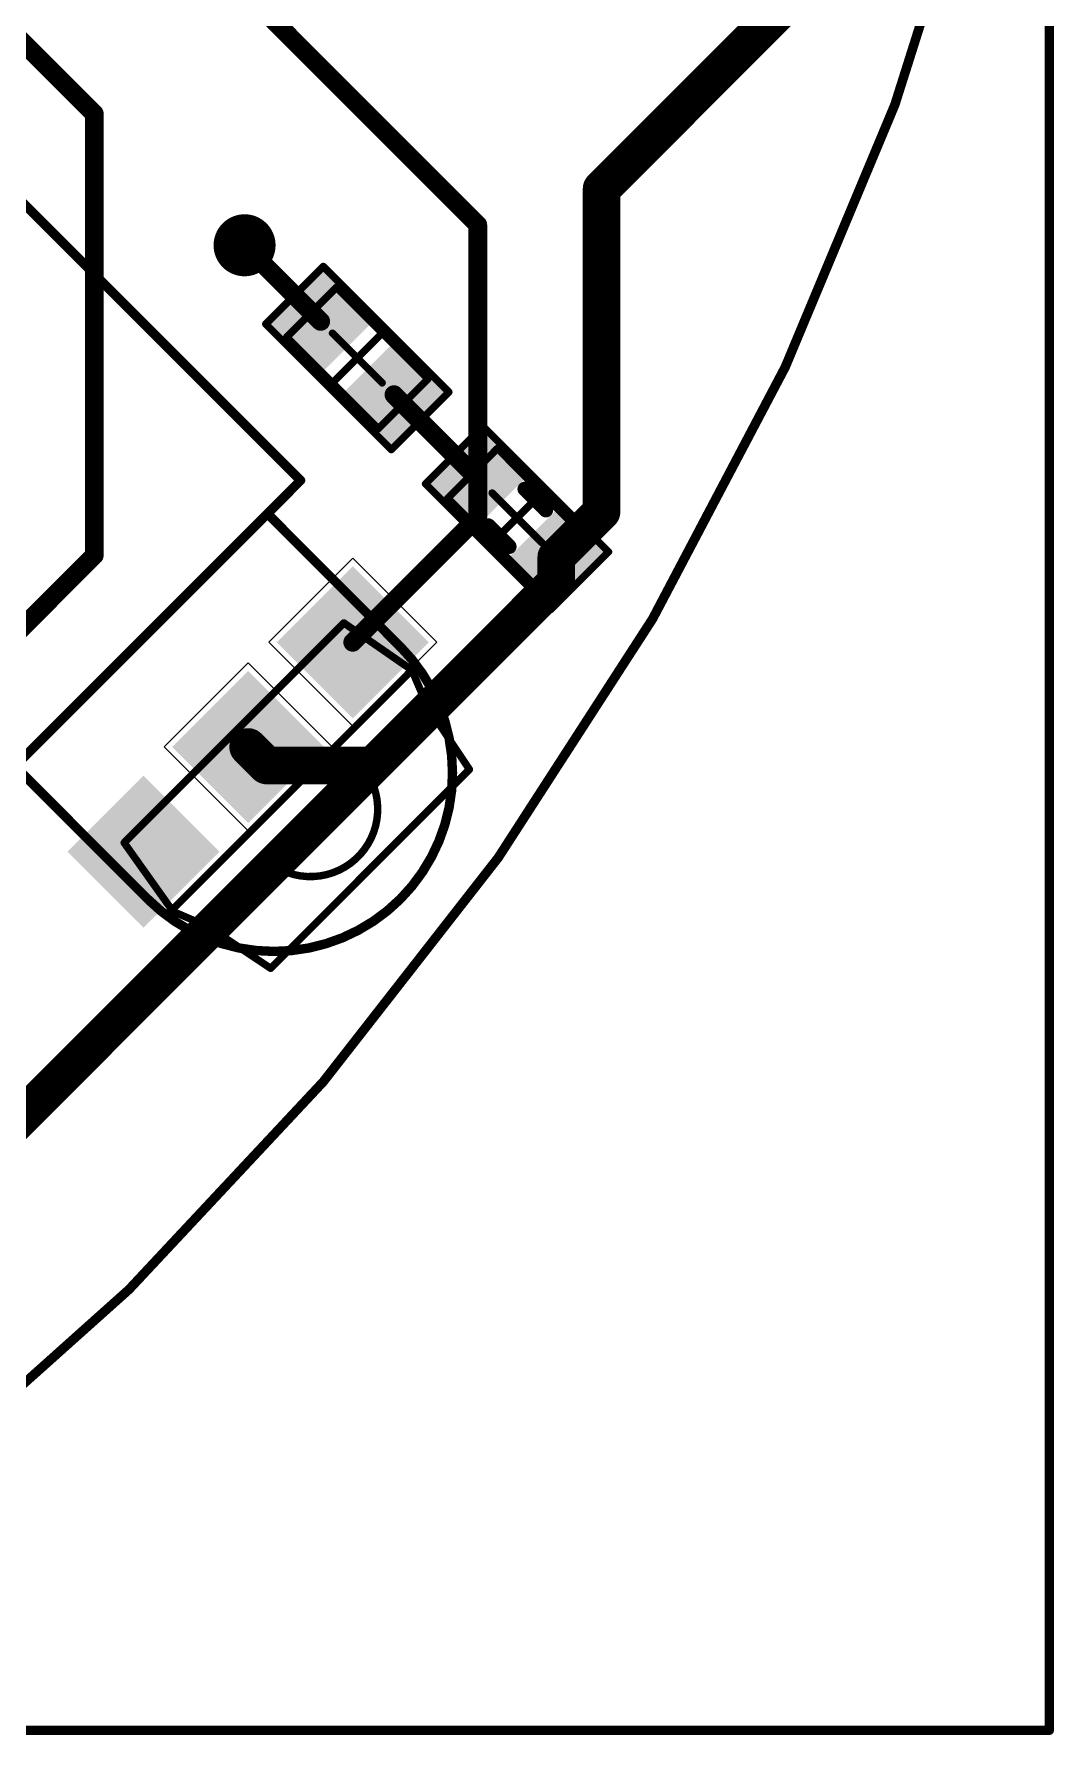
# Model space of a CAD drawing. Extents: x 6.31 to 9.67, y 3.49 to 7.65.
# Drawn here: x 9.128 to 9.671, y 3.495 to 4.399 of the extents above; entities that cross this region are included whole.
import ezdxf

# ---------------------------------------------------------------- set-up
doc = ezdxf.new("R2010")
doc.units = 0
for name, color, linetype in [('BOTTOMLAYER', 5, 'CONTINUOUS'), ('BOTTOMSOLDER', 6, 'CONTINUOUS'), ('MECHANICAL10', 56, 'CONTINUOUS'), ('MECHANICAL13', 56, 'CONTINUOUS'), ('MECHANICAL15', 56, 'CONTINUOUS'), ('MECHANICAL2', 216, 'CONTINUOUS'), ('MULTILAYER', 9, 'CONTINUOUS'), ('TOPLAYER', 1, 'CONTINUOUS'), ('TOPOVERLAY', 2, 'CONTINUOUS'), ('TOPPASTE', 8, 'CONTINUOUS'), ('TOPSOLDER', 216, 'CONTINUOUS')]:
    doc.layers.add(name, color=color, linetype=linetype)

msp = doc.modelspace()

# ---------------------------------------------------------------- linework, layer by layer
at = {"layer": 'BOTTOMLAYER'}
for p, q in [((9.60203, 4.40669), (9.57535, 4.33281)), ((9.57535, 4.33281), (9.54529, 4.26023)), ((9.54529, 4.26023), (9.51191, 4.18913)), ((9.51191, 4.18913), (9.47528, 4.11963)), ((9.2973, 4.12057), (9.2526, 4.07587)), ((9.342, 4.07587), (9.2973, 4.12057)), ((9.47528, 4.11963), (9.43548, 4.05191)), ((9.2526, 4.07587), (9.2973, 4.03117)), ((9.2973, 4.03117), (9.342, 4.07587)), ((9.24162, 4.06489), (9.19692, 4.02019)), ((9.28632, 4.02019), (9.24162, 4.06489)), ((9.43548, 4.05191), (9.3926, 3.98609)), ((9.19692, 4.02019), (9.24162, 3.97549)), ((9.24162, 3.97549), (9.28632, 4.02019)), ((9.3926, 3.98609), (9.34672, 3.92233)), ((9.34672, 3.92233), (9.29795, 3.86075)), ((9.29795, 3.86075), (9.24638, 3.80149)), ((9.24638, 3.80149), (9.19213, 3.74468)), ((9.19213, 3.74468), (9.13532, 3.69043)), ((9.13532, 3.69043), (9.07606, 3.63887))]:
    msp.add_line(p, q, dxfattribs=at)
at = {"layer": 'BOTTOMLAYER', "const_width": 0.0125}
msp.add_lwpolyline([(9.23348, 4.28708, 1), (9.24598, 4.28708, 1)], format="xyb", close=True, dxfattribs=at)
at = {"layer": 'BOTTOMLAYER'}
for points in [[(9.2973, 4.04107), (9.3321, 4.07587), (9.2625, 4.07587), (9.2973, 4.11067)], [(9.24162, 3.98539), (9.27642, 4.02019), (9.20682, 4.02019), (9.24162, 4.05499)], [(9.18595, 3.92971), (9.22074, 3.96451), (9.15115, 3.96451), (9.18595, 3.99931)]]:
    msp.add_solid(points, dxfattribs=at)
at = {"layer": 'BOTTOMSOLDER', "const_width": 0.0165}
msp.add_lwpolyline([(9.23148, 4.28708, 1), (9.24798, 4.28708, 1)], format="xyb", close=True, dxfattribs=at)
at = {"layer": 'BOTTOMSOLDER'}
for points in [[(9.2973, 4.03541), (9.33776, 4.07587), (9.25685, 4.07587), (9.2973, 4.11632)], [(9.24162, 3.97973), (9.28208, 4.02019), (9.20117, 4.02019), (9.24162, 4.06064)], [(9.18595, 3.92406), (9.2264, 3.96451), (9.14549, 3.96451), (9.18595, 4.00497)]]:
    msp.add_solid(points, dxfattribs=at)
at = {"layer": 'MECHANICAL10', "const_width": 0.005}
for points in [[(9.66801, 3.49708), (9.66801, 7.64708)], [(6.31144, 3.49708), (9.66801, 3.49708)]]:
    msp.add_lwpolyline(points, dxfattribs=at)
at = {"layer": 'MECHANICAL10', "const_width": 0.0025}
msp.add_lwpolyline([(9.66676, 3.49708, 1), (9.66926, 3.49708, 1)], format="xyb", close=True, dxfattribs=at)
msp.add_lwpolyline([(9.66676, 3.49708, 1), (9.66926, 3.49708, 1)], format="xyb", close=True, dxfattribs=at)
at = {"layer": 'MECHANICAL13', "const_width": 0.00394}
for points in [[(9.26215, 4.23822), (9.28859, 4.26467)], [(9.28859, 4.26467), (9.33731, 4.21595)], [(9.26215, 4.23822), (9.31086, 4.1895)], [(9.31086, 4.1895), (9.33731, 4.21595)], [(9.34784, 4.15252), (9.37429, 4.17897)], [(9.37429, 4.17897), (9.42162, 4.13164)], [(9.34784, 4.15252), (9.39517, 4.1052)], [(9.39517, 4.1052), (9.42162, 4.13164)]]:
    msp.add_lwpolyline(points, dxfattribs=at)
at = {"layer": 'MECHANICAL13', "const_width": 0.00197}
for points in [[(9.28761, 4.26467, 1), (9.28958, 4.26467, 1)], [(9.28761, 4.26467, 1), (9.28958, 4.26467, 1)], [(9.26116, 4.23822, 1), (9.26313, 4.23822, 1)], [(9.26116, 4.23822, 1), (9.26313, 4.23822, 1)], [(9.33633, 4.21595, 1), (9.3383, 4.21595, 1)], [(9.33633, 4.21595, 1), (9.3383, 4.21595, 1)], [(9.30988, 4.1895, 1), (9.31185, 4.1895, 1)], [(9.30988, 4.1895, 1), (9.31185, 4.1895, 1)], [(9.37331, 4.17897, 1), (9.37527, 4.17897, 1)], [(9.37331, 4.17897, 1), (9.37527, 4.17897, 1)], [(9.34686, 4.15252, 1), (9.34883, 4.15252, 1)], [(9.34686, 4.15252, 1), (9.34883, 4.15252, 1)], [(9.42063, 4.13164, 1), (9.4226, 4.13164, 1)], [(9.42063, 4.13164, 1), (9.4226, 4.13164, 1)], [(9.39418, 4.1052, 1), (9.39615, 4.1052, 1)], [(9.39418, 4.1052, 1), (9.39615, 4.1052, 1)]]:
    msp.add_lwpolyline(points, format="xyb", close=True, dxfattribs=at)
at = {"layer": 'MECHANICAL15', "const_width": 0.00394}
for points in [[(9.25101, 4.24518), (9.28163, 4.2758)], [(9.28163, 4.2758), (9.34845, 4.20899)], [(9.25101, 4.24518), (9.31782, 4.17837)], [(9.28651, 4.21386), (9.31295, 4.24031)], [(9.28651, 4.24031), (9.31295, 4.21386)], [(9.31782, 4.17837), (9.34845, 4.20899)], [(9.33601, 4.16018), (9.36663, 4.1908)], [(9.36663, 4.1908), (9.43345, 4.12399)], [(9.33601, 4.16018), (9.40282, 4.09337)], [(9.37151, 4.15531), (9.39795, 4.12886)], [(9.37151, 4.12886), (9.39795, 4.15531)], [(9.40282, 4.09337), (9.43345, 4.12399)]]:
    msp.add_lwpolyline(points, dxfattribs=at)
at = {"layer": 'MECHANICAL15', "const_width": 0.00197}
for points in [[(9.28065, 4.2758, 1), (9.28262, 4.2758, 1)], [(9.28065, 4.2758, 1), (9.28262, 4.2758, 1)], [(9.25003, 4.24518, 1), (9.252, 4.24518, 1)], [(9.25003, 4.24518, 1), (9.252, 4.24518, 1)], [(9.28552, 4.24031, 1), (9.28749, 4.24031, 1)], [(9.31197, 4.24031, 1), (9.31394, 4.24031, 1)], [(9.28552, 4.21386, 1), (9.28749, 4.21386, 1)], [(9.31197, 4.21386, 1), (9.31394, 4.21386, 1)], [(9.34746, 4.20899, 1), (9.34943, 4.20899, 1)], [(9.34746, 4.20899, 1), (9.34943, 4.20899, 1)], [(9.36565, 4.1908, 1), (9.36762, 4.1908, 1)], [(9.36565, 4.1908, 1), (9.36762, 4.1908, 1)], [(9.31684, 4.17837, 1), (9.31881, 4.17837, 1)], [(9.31684, 4.17837, 1), (9.31881, 4.17837, 1)], [(9.33503, 4.16018, 1), (9.337, 4.16018, 1)], [(9.33503, 4.16018, 1), (9.337, 4.16018, 1)], [(9.37052, 4.15531, 1), (9.37249, 4.15531, 1)], [(9.39697, 4.15531, 1), (9.39894, 4.15531, 1)], [(9.37052, 4.12886, 1), (9.37249, 4.12886, 1)], [(9.39697, 4.12886, 1), (9.39894, 4.12886, 1)], [(9.43246, 4.12399, 1), (9.43443, 4.12399, 1)], [(9.43246, 4.12399, 1), (9.43443, 4.12399, 1)], [(9.40184, 4.09337, 1), (9.40381, 4.09337, 1)], [(9.40184, 4.09337, 1), (9.40381, 4.09337, 1)]]:
    msp.add_lwpolyline(points, format="xyb", close=True, dxfattribs=at)
at = {"layer": 'MECHANICAL2', "const_width": 0.005}
msp.add_lwpolyline([(9.66427, 4.65398, -0.203104), (8.944, 3.54019)], format="xyb", dxfattribs=at)
at = {"layer": 'MULTILAYER', "const_width": 0.0125}
msp.add_lwpolyline([(9.23348, 4.28708, 1), (9.24598, 4.28708, 1)], format="xyb", close=True, dxfattribs=at)
at = {"layer": 'MULTILAYER'}
for points in [[(9.2973, 4.04107), (9.3321, 4.07587), (9.2625, 4.07587), (9.2973, 4.11067)], [(9.24162, 3.98539), (9.27642, 4.02019), (9.20682, 4.02019), (9.24162, 4.05499)], [(9.18595, 3.92971), (9.22074, 3.96451), (9.15115, 3.96451), (9.18595, 3.99931)]]:
    msp.add_solid(points, dxfattribs=at)
at = {"layer": 'TOPLAYER'}
for points, const_width in [([(9.06473, 4.45208), (9.15973, 4.35708)], 0.01), ([(9.42973, 4.31708), (9.54426, 4.43161)], 0.02), ([(9.25473, 4.40708), (9.36385, 4.29796)], 0.01), ([(9.15973, 4.12208), (9.15973, 4.35708)], 0.01), ([(9.42973, 4.14532), (9.42973, 4.31708)], 0.02), ([(9.36385, 4.16296), (9.36385, 4.29796)], 0.01), ([(9.23973, 4.28708), (9.28024, 4.24657)], 0.01), ([(9.31922, 4.2076), (9.36385, 4.16296)], 0.01), ([(9.36385, 4.16296), (9.36385, 4.16296)], 0.01), ([(9.36385, 4.14242), (9.36385, 4.16296)], 0.01), ([(9.40561, 4.1212), (9.42973, 4.14532)], 0.02), ([(9.2973, 4.07587), (9.36385, 4.14242)], 0.01), ([(8.83973, 3.80208), (9.15973, 4.12208)], 0.01), ([(9.40561, 4.10796), (9.40561, 4.1212)], 0.02), ([(9.30797, 4.01032), (9.40561, 4.10796)], 0.02), ([(9.24162, 4.02019), (9.25149, 4.01032)], 0.02), ([(8.8652, 3.56756), (9.30797, 4.01032)], 0.02), ([(9.25149, 4.01032), (9.30797, 4.01032)], 0.02)]:
    msp.add_lwpolyline(points, dxfattribs=dict(at, const_width=const_width))
for points, const_width in [([(9.15723, 4.35708, 1), (9.16223, 4.35708, 1)], 0.005), ([(9.15723, 4.35708, 1), (9.16223, 4.35708, 1)], 0.005), ([(9.42473, 4.31708, 1), (9.43473, 4.31708, 1)], 0.01), ([(9.42473, 4.31708, 1), (9.43473, 4.31708, 1)], 0.01), ([(9.23348, 4.28708, 1), (9.24598, 4.28708, 1)], 0.0125), ([(9.36135, 4.29796, 1), (9.36635, 4.29796, 1)], 0.005), ([(9.36135, 4.29796, 1), (9.36635, 4.29796, 1)], 0.005), ([(9.23723, 4.28708, 1), (9.24223, 4.28708, 1)], 0.005), ([(9.27774, 4.24657, 1), (9.28274, 4.24657, 1)], 0.005), ([(9.31672, 4.2076, 1), (9.32172, 4.2076, 1)], 0.005), ([(9.36135, 4.16296, 1), (9.36635, 4.16296, 1)], 0.005), ([(9.36135, 4.16296, 1), (9.36635, 4.16296, 1)], 0.005), ([(9.36135, 4.16296, 1), (9.36635, 4.16296, 1)], 0.005), ([(9.36135, 4.16296, 1), (9.36635, 4.16296, 1)], 0.005), ([(9.36135, 4.16296, 1), (9.36635, 4.16296, 1)], 0.005), ([(9.42473, 4.14532, 1), (9.43473, 4.14532, 1)], 0.01), ([(9.42473, 4.14532, 1), (9.43473, 4.14532, 1)], 0.01), ([(9.36135, 4.14242, 1), (9.36635, 4.14242, 1)], 0.005), ([(9.36135, 4.14242, 1), (9.36635, 4.14242, 1)], 0.005), ([(9.15723, 4.12208, 1), (9.16223, 4.12208, 1)], 0.005), ([(9.15723, 4.12208, 1), (9.16223, 4.12208, 1)], 0.005), ([(9.40061, 4.1212, 1), (9.41061, 4.1212, 1)], 0.01), ([(9.40061, 4.1212, 1), (9.41061, 4.1212, 1)], 0.01), ([(9.40061, 4.10796, 1), (9.41061, 4.10796, 1)], 0.01), ([(9.40061, 4.10796, 1), (9.41061, 4.10796, 1)], 0.01), ([(9.2948, 4.07587, 1), (9.2998, 4.07587, 1)], 0.005), ([(9.23662, 4.02019, 1), (9.24662, 4.02019, 1)], 0.01), ([(9.24649, 4.01032, 1), (9.25649, 4.01032, 1)], 0.01), ([(9.24649, 4.01032, 1), (9.25649, 4.01032, 1)], 0.01), ([(9.30297, 4.01032, 1), (9.31297, 4.01032, 1)], 0.01), ([(9.30297, 4.01032, 1), (9.31297, 4.01032, 1)], 0.01), ([(9.30297, 4.01032, 1), (9.31297, 4.01032, 1)], 0.01)]:
    msp.add_lwpolyline(points, format="xyb", close=True, dxfattribs=dict(at, const_width=const_width))
for points in [[(9.27885, 4.22291), (9.3039, 4.24796), (9.25658, 4.24518), (9.28163, 4.27023)], [(9.31782, 4.18393), (9.34288, 4.20899), (9.29555, 4.2062), (9.32061, 4.23126)], [(9.36663, 4.18523), (9.34158, 4.16018), (9.38612, 4.16575), (9.36107, 4.14069)], [(9.40839, 4.14347), (9.38334, 4.11842), (9.42788, 4.12399), (9.40282, 4.09893)], [(9.2973, 4.04107), (9.3321, 4.07587), (9.2625, 4.07587), (9.2973, 4.11067)], [(9.24162, 3.98539), (9.27642, 4.02019), (9.20682, 4.02019), (9.24162, 4.05499)], [(9.18595, 3.92971), (9.22074, 3.96451), (9.15115, 3.96451), (9.18595, 3.99931)]]:
    msp.add_solid(points, dxfattribs=at)
at = {"layer": 'TOPOVERLAY'}
for points, const_width in [([(9.01852, 4.413), (9.26954, 4.16198)], 0.005), ([(9.09983, 3.99227), (9.26954, 4.16198)], 0.005), ([(9.3889, 4.15739), (9.40004, 4.14626)], 0.00787), ([(9.25186, 4.1443), (9.32257, 4.07359)], 0.005), ([(9.36942, 4.13791), (9.38055, 4.12677)], 0.00787), ([(9.17564, 3.96924), (9.29257, 4.08617)], 0.00394), ([(9.29257, 4.08617), (9.32876, 4.06111)], 0.00394), ([(9.2007, 3.93305), (9.32876, 4.06111)], 0.00394), ([(9.32876, 4.06111), (9.33711, 4.04163)], 0.00394), ([(9.22019, 3.9247), (9.33711, 4.04163)], 0.00394), ([(9.33711, 4.04163), (9.35938, 4.00822)], 0.00394), ([(9.11751, 4.00995), (9.18822, 3.93924)], 0.005), ([(9.25359, 3.90243), (9.35938, 4.00822)], 0.00394), ([(9.17564, 3.96924), (9.20109, 3.93344)], 0.00394), ([(9.2007, 3.93305), (9.22019, 3.9247)], 0.00394), ([(9.22019, 3.9247), (9.25359, 3.90243)], 0.00394)]:
    msp.add_lwpolyline(points, dxfattribs=dict(at, const_width=const_width))
for points, const_width in [([(9.26829, 4.16198, 1), (9.27079, 4.16198, 1)], 0.0025), ([(9.26829, 4.16198, 1), (9.27079, 4.16198, 1)], 0.0025), ([(9.38694, 4.15739, 1), (9.39087, 4.15739, 1)], 0.00394), ([(9.25061, 4.1443, 1), (9.25311, 4.1443, 1)], 0.0025), ([(9.39807, 4.14626, 1), (9.40201, 4.14626, 1)], 0.00394), ([(9.36745, 4.13791, 1), (9.37139, 4.13791, 1)], 0.00394), ([(9.37858, 4.12677, 1), (9.38252, 4.12677, 1)], 0.00394), ([(9.29158, 4.08617, 1), (9.29355, 4.08617, 1)], 0.00197), ([(9.29158, 4.08617, 1), (9.29355, 4.08617, 1)], 0.00197), ([(9.32132, 4.07359, 1), (9.32382, 4.07359, 1)], 0.0025), ([(9.32132, 4.07359, 1), (9.32382, 4.07359, 1)], 0.0025), ([(9.32777, 4.06111, 1), (9.32974, 4.06111, 1)], 0.00197), ([(9.32777, 4.06111, 1), (9.32974, 4.06111, 1)], 0.00197), ([(9.32777, 4.06111, 1), (9.32974, 4.06111, 1)], 0.00197), ([(9.33613, 4.04163, 1), (9.33809, 4.04163, 1)], 0.00197), ([(9.33613, 4.04163, 1), (9.33809, 4.04163, 1)], 0.00197), ([(9.33613, 4.04163, 1), (9.33809, 4.04163, 1)], 0.00197), ([(9.30272, 4.00822, 1), (9.30469, 4.00822, 1)], 0.00197), ([(9.3584, 4.00822, 1), (9.36037, 4.00822, 1)], 0.00197), ([(9.3584, 4.00822, 1), (9.36037, 4.00822, 1)], 0.00197), ([(9.17466, 3.96924, 1), (9.17663, 3.96924, 1)], 0.00197), ([(9.17466, 3.96924, 1), (9.17663, 3.96924, 1)], 0.00197), ([(9.25261, 3.95811, 1), (9.25458, 3.95811, 1)], 0.00197), ([(9.18697, 3.93924, 1), (9.18947, 3.93924, 1)], 0.0025), ([(9.18697, 3.93924, 1), (9.18947, 3.93924, 1)], 0.0025), ([(9.19972, 3.93305, 1), (9.20168, 3.93305, 1)], 0.00197), ([(9.19972, 3.93305, 1), (9.20168, 3.93305, 1)], 0.00197), ([(9.20011, 3.93344, 1), (9.20207, 3.93344, 1)], 0.00197), ([(9.2192, 3.9247, 1), (9.22117, 3.9247, 1)], 0.00197), ([(9.2192, 3.9247, 1), (9.22117, 3.9247, 1)], 0.00197), ([(9.2192, 3.9247, 1), (9.22117, 3.9247, 1)], 0.00197), ([(9.25261, 3.90243, 1), (9.25458, 3.90243, 1)], 0.00197), ([(9.25261, 3.90243, 1), (9.25458, 3.90243, 1)], 0.00197)]:
    msp.add_lwpolyline(points, format="xyb", close=True, dxfattribs=dict(at, const_width=const_width))
for points, const_width in [([(9.32257, 4.07359, -1), (9.18822, 3.93924)], 0.005), ([(9.3037, 4.00822, -0.855556), (9.25359, 3.95811)], 0.00394)]:
    msp.add_lwpolyline(points, format="xyb", dxfattribs=dict(at, const_width=const_width))
at = {"layer": 'TOPPASTE'}
for points in [[(9.27885, 4.22291), (9.3039, 4.24796), (9.25658, 4.24518), (9.28163, 4.27023)], [(9.31782, 4.18393), (9.34288, 4.20899), (9.29555, 4.2062), (9.32061, 4.23126)], [(9.36663, 4.18523), (9.34158, 4.16018), (9.38612, 4.16575), (9.36107, 4.14069)], [(9.40839, 4.14347), (9.38334, 4.11842), (9.42788, 4.12399), (9.40282, 4.09893)]]:
    msp.add_solid(points, dxfattribs=at)
at = {"layer": 'TOPSOLDER', "const_width": 0.0165}
msp.add_lwpolyline([(9.23148, 4.28708, 1), (9.24798, 4.28708, 1)], format="xyb", close=True, dxfattribs=at)
at = {"layer": 'TOPSOLDER'}
for points in [[(9.27885, 4.21725), (9.30956, 4.24796), (9.25092, 4.24518), (9.28163, 4.27589)], [(9.31782, 4.17828), (9.34854, 4.20899), (9.2899, 4.2062), (9.32061, 4.23692)], [(9.36663, 4.19089), (9.33592, 4.16018), (9.39178, 4.16575), (9.36107, 4.13503)], [(9.40839, 4.14913), (9.37768, 4.11842), (9.43354, 4.12399), (9.40282, 4.09328)], [(9.2973, 4.03541), (9.33776, 4.07587), (9.25685, 4.07587), (9.2973, 4.11632)], [(9.24162, 3.97973), (9.28208, 4.02019), (9.20117, 4.02019), (9.24162, 4.06064)], [(9.18595, 3.92406), (9.2264, 3.96451), (9.14549, 3.96451), (9.18595, 4.00497)]]:
    msp.add_solid(points, dxfattribs=at)

doc.saveas('drawing.dxf')
